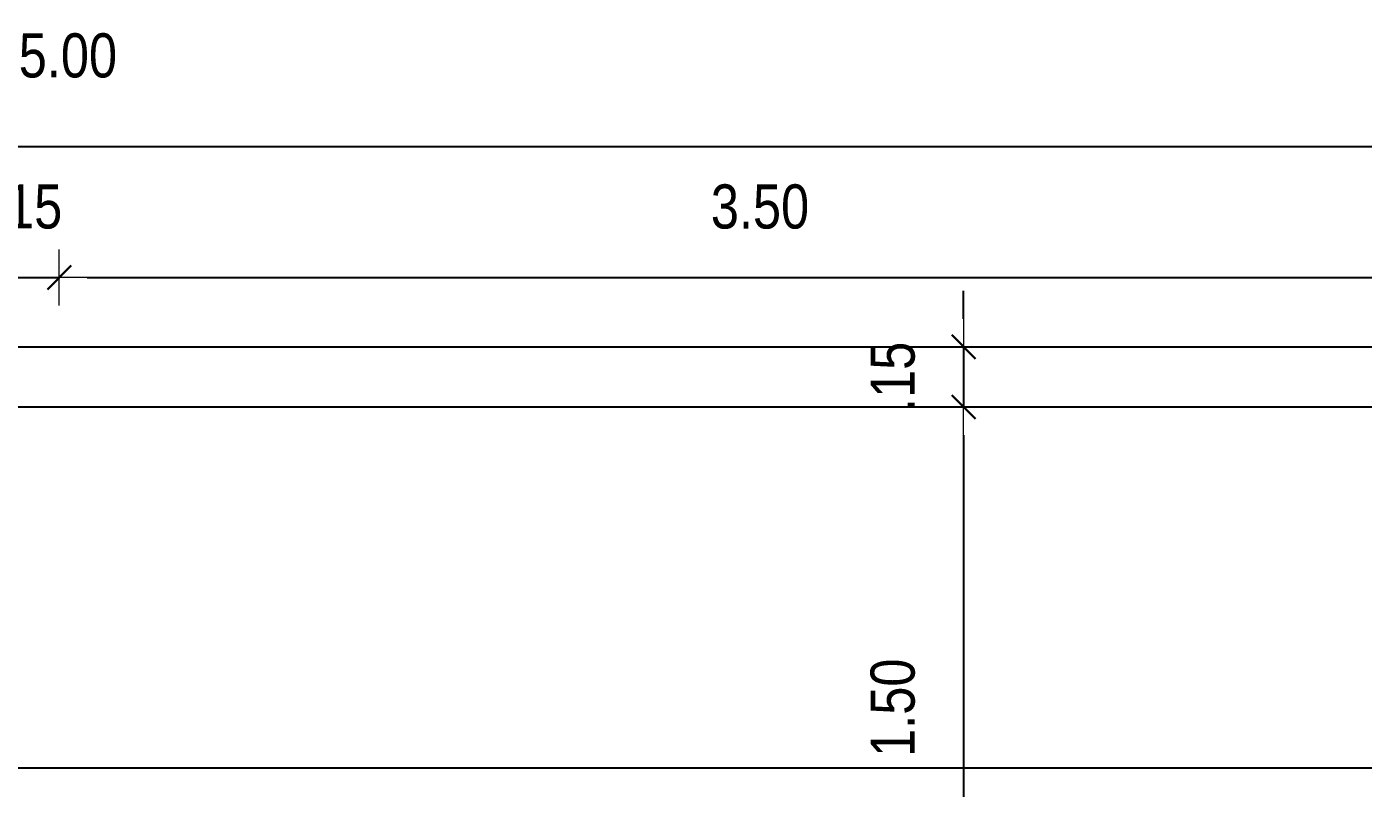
# Model space of a CAD drawing. Header units: millimetres. Extents: x -677 to -23, y -135 to 1112.
# Drawn here: x -122.802 to -119.468, y 847.983 to 849.882 of the extents above; entities that cross this region are included whole.
import ezdxf

# ---------------------------------------------------------------- set-up
doc = ezdxf.new("R2010")
doc.units = ezdxf.units.MM
doc.header["$LTSCALE"] = 20
doc.header["$MEASUREMENT"] = 0
doc.header["$PDSIZE"] = -5
doc.layers.get('0').update_dxf_attribs({"linetype": 'CONTINUOUS'})
doc.layers.get('Defpoints').update_dxf_attribs({"linetype": 'CONTINUOUS'})
doc.layers.add('COTA', color=7, linetype='CONTINUOUS')
doc.layers.add('E-Pen-C', color=4, linetype='CONTINUOUS', lineweight=15)
doc.layers.add('E-Pen-G', color=3, linetype='CONTINUOUS', lineweight=30)
doc.styles.add('F2', font='swissc.ttf')
doc.dimstyles.new('DIMENSION-1', dxfattribs={"dimtxt": 0.11, "dimasz": 0.07, "dimexe": 1, "dimexo": 0, "dimgap": 0.12, "dimtad": 1, "dimzin": 7, "dimdsep": 46, "dimtxsty": 'F2', "dimblk1": 'TRACO', "dimblk2": 'TRACO', "dimsah": 1, "dimcen": 1, "dimse1": 1, "dimse2": 1, "dimclrd": 256, "dimclre": 256, "dimclrt": 6, "dimadec": 0, "dimazin": 0, "dimtfac": 1, "dimtix": 1, "dimtmove": 2, "dimatfit": 3, "dimldrblk": 'TRACO', "dimfxl": 1, "dimtolj": 1, "dimtzin": 0, "dimarcsym": 0})

# ---------------------------------------------------------------- blocks, each defined once
blk = doc.blocks.new('TRACO')
at = {"layer": 'E-Pen-C'}
for p, q in [((0, 1), (0, -1)), ((-1, 0), (1, 0))]:
    blk.add_line(p, q, dxfattribs=at)
at = {"layer": 'E-Pen-G'}
blk.add_line((-0.424, -0.424), (0.424, 0.424), dxfattribs=at)
blk = doc.blocks.new('*D652')
at = {"color": 4, "lineweight": -2}
for p, q in [((-120.4649, 849.154), (-120.4649, 849.224)), ((-120.4649, 849.084), (-120.4649, 848.934)), ((-120.4649, 848.864), (-120.4649, 848.794))]:
    blk.add_line(p, q, dxfattribs=at)
at = {"layer": 'Defpoints', "color": 0, "linetype": 'Continuous'}
for p in [(-121.0692, 849.084), (-121.0692, 848.934), (-120.4649, 848.934)]:
    blk.add_point(p, dxfattribs=at)
at = {"color": 4, "linetype": 'Continuous', "lineweight": -2, "xscale": 0.07, "yscale": 0.07, "zscale": 0.07}
for p, rotation in [((-120.4649, 849.084), 270), ((-120.4649, 848.934), 90)]:
    blk.add_blockref('TRACO', p, dxfattribs=dict(at, rotation=rotation))
at = {"color": 4, "linetype": 'Continuous', "insert": (-120.6413, 849.009), "char_height": 0.11, "attachment_point": 5, "rotation": 90, "style": 'F2'}
blk.add_mtext('\\A1;.15', dxfattribs=at)
blk = doc.blocks.new('*D653')
at = {"color": 4, "lineweight": -2}
blk.add_line((-120.4649, 848.864), (-120.4649, 847.504), dxfattribs=at)
at = {"layer": 'Defpoints', "color": 0, "linetype": 'Continuous'}
for p in [(-121.0692, 848.934), (-120.4649, 847.434), (-118.7285, 847.434)]:
    blk.add_point(p, dxfattribs=at)
at = {"color": 4, "linetype": 'Continuous', "lineweight": -2, "xscale": 0.07, "yscale": 0.07, "zscale": 0.07}
for p, rotation in [((-120.4649, 848.934), 90), ((-120.4649, 847.434), 270)]:
    blk.add_blockref('TRACO', p, dxfattribs=dict(at, rotation=rotation))
at = {"color": 4, "linetype": 'Continuous', "insert": (-120.6413, 848.184), "char_height": 0.11, "attachment_point": 5, "rotation": 90, "style": 'F2'}
blk.add_mtext('\\A1;1.50', dxfattribs=at)
blk = doc.blocks.new('*D655')
at = {"color": 4, "lineweight": -2}
blk.add_line((-117.6311, 845.454), (-117.6311, 848.864), dxfattribs=at)
at = {"layer": 'Defpoints', "color": 0, "linetype": 'Continuous'}
for p in [(-121.7699, 848.934), (-117.6311, 848.934), (-119.0746, 845.384)]:
    blk.add_point(p, dxfattribs=at)
at = {"color": 4, "linetype": 'Continuous', "lineweight": -2, "xscale": 0.07, "yscale": 0.07, "zscale": 0.07}
for p, rotation in [((-117.6311, 848.934), 90), ((-117.6311, 845.384), 270)]:
    blk.add_blockref('TRACO', p, dxfattribs=dict(at, rotation=rotation))
at = {"color": 4, "linetype": 'Continuous', "insert": (-117.8075, 847.159), "char_height": 0.11, "attachment_point": 5, "rotation": 90, "style": 'F2'}
blk.add_mtext('\\A1;3.55', dxfattribs=at)
blk = doc.blocks.new('*D836')
at = {"color": 4, "lineweight": -2}
for p, q in [((-122.9512, 849.2568), (-123.0212, 849.2568)), ((-122.8812, 849.2568), (-122.7212, 849.2568)), ((-122.6512, 849.2568), (-122.5812, 849.2568))]:
    blk.add_line(p, q, dxfattribs=at)
at = {"layer": 'Defpoints', "color": 0, "linetype": 'Continuous'}
for p in [(-122.7212, 849.2568), (-122.8812, 847.284), (-122.7212, 847.284)]:
    blk.add_point(p, dxfattribs=at)
at = {"color": 4, "linetype": 'Continuous', "lineweight": -2, "xscale": 0.07, "yscale": 0.07, "zscale": 0.07}
blk.add_blockref('TRACO', (-122.8812, 849.2568), dxfattribs=at)
at = {"color": 4, "linetype": 'Continuous', "lineweight": -2, "xscale": 0.07, "yscale": 0.07, "zscale": 0.07, "rotation": 180}
blk.add_blockref('TRACO', (-122.7212, 849.2568), dxfattribs=at)
at = {"color": 4, "linetype": 'Continuous', "insert": (-122.8012, 849.4333), "char_height": 0.11, "attachment_point": 5, "style": 'F2'}
blk.add_mtext('\\A1;.15', dxfattribs=at)
blk = doc.blocks.new('*D837')
at = {"color": 4, "lineweight": -2}
blk.add_line((-122.6512, 849.2568), (-119.2946, 849.2568), dxfattribs=at)
at = {"layer": 'Defpoints', "color": 0, "linetype": 'Continuous'}
for p in [(-119.2246, 849.2568), (-122.7212, 847.284), (-119.2246, 847.284)]:
    blk.add_point(p, dxfattribs=at)
at = {"color": 4, "linetype": 'Continuous', "lineweight": -2, "xscale": 0.07, "yscale": 0.07, "zscale": 0.07, "rotation": 180}
blk.add_blockref('TRACO', (-122.7212, 849.2568), dxfattribs=at)
at = {"color": 4, "linetype": 'Continuous', "lineweight": -2, "xscale": 0.07, "yscale": 0.07, "zscale": 0.07}
blk.add_blockref('TRACO', (-119.2246, 849.2568), dxfattribs=at)
at = {"color": 4, "linetype": 'Continuous', "insert": (-120.9729, 849.4332), "char_height": 0.11, "attachment_point": 5, "style": 'F2'}
blk.add_mtext('\\A1;3.50', dxfattribs=at)
blk = doc.blocks.new('*D840')
at = {"color": 4, "lineweight": -2}
blk.add_line((-137.5146, 849.5838), (-112.6546, 849.5838), dxfattribs=at)
at = {"layer": 'Defpoints', "color": 0, "linetype": 'Continuous'}
for p in [(-112.5846, 849.5838), (-137.5846, 849.084), (-112.5846, 849.084)]:
    blk.add_point(p, dxfattribs=at)
at = {"color": 4, "linetype": 'Continuous', "lineweight": -2, "xscale": 0.07, "yscale": 0.07, "zscale": 0.07, "rotation": 180}
blk.add_blockref('TRACO', (-137.5846, 849.5838), dxfattribs=at)
at = {"color": 4, "linetype": 'Continuous', "lineweight": -2, "xscale": 0.07, "yscale": 0.07, "zscale": 0.07}
blk.add_blockref('TRACO', (-112.5846, 849.5838), dxfattribs=at)
at = {"color": 4, "linetype": 'Continuous', "insert": (-122.7346, 849.81), "char_height": 0.11, "attachment_point": 5, "style": 'F2'}
blk.add_mtext('\\A1;25.00', dxfattribs=at)

msp = doc.modelspace()

# ---------------------------------------------------------------- linework, layer by layer
at = {"color": 5, "linetype": 'Continuous'}
for p, q in [((-137.5846, 849.084), (-112.5846, 849.084)), ((-137.4346, 848.934), (-112.7346, 848.934))]:
    msp.add_line(p, q, dxfattribs=at)
at = {"layer": 'COTA', "color": 8, "linetype": 'Continuous'}
msp.add_line((-135.0335, 848.034), (-118.4746, 848.034), dxfattribs=at)

# ---------------------------------------------------------------- dimensions: what is measured, and where the dimension line sits
at = {"color": 8, "linetype": 'Continuous'}
dim = msp.add_linear_dim(base=(-112.5846, 849.5838), p1=(-137.5846, 849.084), p2=(-112.5846, 849.084), dimstyle='DIMENSION-1', override={"dimclrd": 4, "dimclrt": 4, "dimadec": 8, "dimfxl": 0.5, "dimfxlon": 1}, dxfattribs=at)
dim.commit()
dim.dimension.update_dxf_attribs({"geometry": '*D840', "text_midpoint": (-122.7346, 849.81), "dimtype": 160})
dim = msp.add_linear_dim(base=(-122.7212, 849.2568), p1=(-122.8812, 847.284), p2=(-122.7212, 847.284), text='.15', dimstyle='DIMENSION-1', override={"dimclrd": 4, "dimclrt": 4, "dimadec": 8, "dimfxl": 0.5, "dimfxlon": 1}, dxfattribs=at)
dim.commit()
dim.dimension.update_dxf_attribs({"geometry": '*D836', "text_midpoint": (-122.8012, 849.4333)})
dim = msp.add_linear_dim(base=(-119.2246, 849.2568), p1=(-122.7212, 847.284), p2=(-119.2246, 847.284), dimstyle='DIMENSION-1', override={"dimclrd": 4, "dimclrt": 4, "dimadec": 8, "dimfxl": 0.5, "dimfxlon": 1}, dxfattribs=at)
dim.commit()
dim.dimension.update_dxf_attribs({"geometry": '*D837', "text_midpoint": (-120.9729, 849.4332)})
for base, p1, p2, picture, middle in [((-120.4649, 848.934), (-121.0692, 849.084), (-121.0692, 848.934), '*D652', (-120.6413, 849.009)), ((-117.6311, 848.934), (-119.0746, 845.384), (-121.7699, 848.934), '*D655', (-117.8075, 847.159)), ((-120.4649, 847.434), (-121.0692, 848.934), (-118.7285, 847.434), '*D653', (-120.6413, 848.184))]:
    dim = msp.add_linear_dim(base=base, p1=p1, p2=p2, angle=90, dimstyle='DIMENSION-1', override={"dimclrd": 4, "dimclrt": 4, "dimadec": 8, "dimfxl": 0.5, "dimfxlon": 1}, dxfattribs=at)
    dim.commit()
    dim.dimension.update_dxf_attribs({"geometry": picture, "text_midpoint": middle})

doc.saveas('drawing.dxf')
